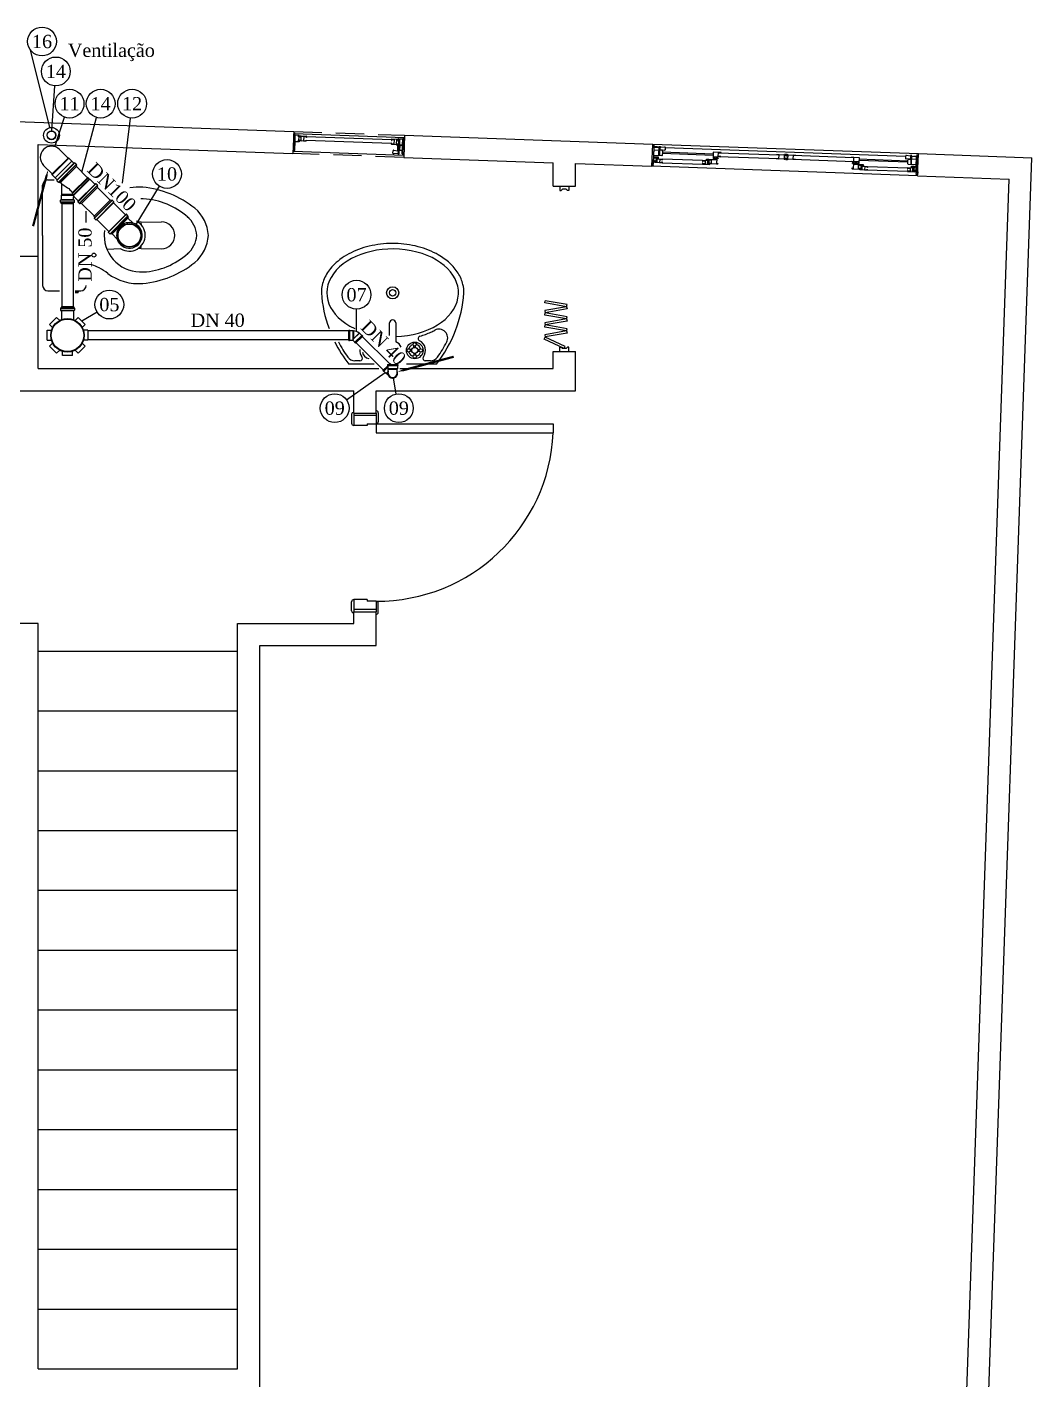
# Model space of a CAD drawing. Header units: millimetres. Extents: x 8900 to 13100, y 733 to 2933.
# Drawn here: x 9525 to 9978, y 1327 to 1938 of the extents above; entities that cross this region are included whole.
import ezdxf
from ezdxf.enums import TextEntityAlignment as Align

# ---------------------------------------------------------------- set-up
doc = ezdxf.new("R2010")
doc.units = ezdxf.units.MM
doc.linetypes.add('DASHED', pattern=[19.05, 12.7, -6.35])
for name, color, linetype in [('001 - 0.050', 1, 'Continuous'), ('002 - 0.150', 2, 'Continuous'), ('003 - 0.250', 3, 'Continuous'), ('004 - 0.350', 4, 'Continuous'), ('005 - 0.350 Color', 5, 'Continuous')]:
    doc.layers.add(name, color=color, linetype=linetype)
doc.styles.add('style1', font='BOOKOS.TTF')
doc.styles.add('style4', font='romantic.ttf')

msp = doc.modelspace()

# ---------------------------------------------------------------- linework, layer by layer
at = {"layer": '001 - 0.050', "ltscale": 0.5}
for p, q in [((9645.09, 1889.49), (9645.04, 1888.26)), ((9645.76, 1889.47), (9645.09, 1889.49)), ((9645.09, 1889.49), (9695.05, 1887.71)), ((9645.09, 1888.21), (9645.12, 1888.21)), ((9645.17, 1888.26), (9645.19, 1888.68)), ((9645.2, 1888.91), (9645.21, 1889.31)), ((9645.65, 1888.84), (9645.24, 1888.86)), ((9645.24, 1888.73), (9645.66, 1888.71)), ((9645.26, 1889.36), (9645.66, 1889.34)), ((9645.66, 1888.71), (9645.43, 1882.24)), ((9645.7, 1888.89), (9645.65, 1888.84)), ((9645.66, 1889.34), (9645.71, 1889.29)), ((9645.78, 1888.84), (9645.7, 1888.89)), ((9645.71, 1889.29), (9645.8, 1889.34)), ((9645.78, 1888.76), (9645.78, 1888.84)), ((9647.58, 1888.69), (9645.78, 1888.76)), ((9645.8, 1889.34), (9645.8, 1889.42)), ((9647.31, 1888.05), (9647.32, 1888.58)), ((9647.41, 1888.05), (9647.31, 1888.05)), ((9647.32, 1888.58), (9647.42, 1888.58)), ((9647.46, 1888.16), (9647.41, 1888.16)), ((9647.41, 1888.16), (9647.41, 1888.05)), ((9647.42, 1888.58), (9647.42, 1888.47)), ((9647.42, 1888.47), (9647.47, 1888.47)), ((9647.45, 1886.5), (9647.51, 1888.1)), ((9647.52, 1888.51), (9647.52, 1888.57)), ((9647.52, 1888.57), (9647.62, 1888.57)), ((9647.62, 1888.57), (9647.63, 1888.64)), ((9647.83, 1887.99), (9647.85, 1888.49)), ((9647.9, 1887.94), (9647.88, 1887.94)), ((9647.9, 1888.54), (9647.95, 1888.53)), ((9647.95, 1888.53), (9647.95, 1888.39)), ((9647.95, 1888.39), (9650.75, 1888.29)), ((9647.96, 1888.27), (9647.95, 1887.98)), ((9648.47, 1888.26), (9647.96, 1888.27)), ((9648.4, 1886.28), (9648.47, 1888.26)), ((9649.64, 1888.21), (9649.57, 1886.24)), ((9650.72, 1888.18), (9649.64, 1888.21)), ((9650.71, 1887.79), (9650.72, 1888.18)), ((9650.83, 1887.78), (9650.71, 1887.79)), ((9650.84, 1888.19), (9650.83, 1887.78)), ((9689.21, 1886.66), (9650.84, 1888.03)), ((9692.12, 1886.82), (9689.32, 1886.92)), ((9692.13, 1886.96), (9692.12, 1886.82)), ((9692.18, 1886.96), (9692.13, 1886.96)), ((9692.21, 1886.41), (9692.22, 1886.91)), ((9692.46, 1886.97), (9692.46, 1887.04)), ((9692.56, 1886.97), (9692.46, 1886.97)), ((9692.51, 1887.09), (9694.31, 1887.03)), ((9692.55, 1886.91), (9692.56, 1886.97)), ((9692.65, 1886.85), (9692.6, 1886.86)), ((9692.66, 1886.97), (9692.65, 1886.85)), ((9692.76, 1886.96), (9692.66, 1886.97)), ((9692.74, 1886.43), (9692.76, 1886.96)), ((9692.91, 1886.96), (9692.82, 1884.41)), ((9694.31, 1886.91), (9692.91, 1886.96)), ((9694.43, 1886.97), (9694.2, 1880.5)), ((9694.21, 1884.36), (9694.31, 1886.91)), ((9694.31, 1887.11), (9694.4, 1887.15)), ((9694.31, 1887.03), (9694.31, 1887.11)), ((9694.33, 1887.61), (9694.33, 1887.69)), ((9694.41, 1887.55), (9694.33, 1887.61)), ((9694.38, 1887.73), (9695.05, 1887.71)), ((9694.4, 1887.15), (9694.45, 1887.1)), ((9694.47, 1887.6), (9694.41, 1887.55)), ((9694.85, 1886.96), (9694.43, 1886.97)), ((9694.45, 1887.1), (9694.85, 1887.09)), ((9694.87, 1887.59), (9694.47, 1887.6)), ((9694.88, 1886.49), (9694.9, 1886.91)), ((9694.9, 1887.14), (9694.92, 1887.54)), ((9695.05, 1887.71), (9695.01, 1886.48)), ((9644.84, 1882.73), (9644.8, 1881.5)), ((9644.8, 1881.5), (9645.47, 1881.47)), ((9644.8, 1881.5), (9694.77, 1879.72)), ((9644.93, 1882.77), (9644.9, 1882.77)), ((9644.94, 1881.67), (9644.95, 1882.07)), ((9644.96, 1882.3), (9644.97, 1882.72)), ((9645.39, 1881.61), (9644.99, 1881.62)), ((9645, 1882.12), (9645.41, 1882.11)), ((9645.43, 1882.24), (9645.01, 1882.25)), ((9645.44, 1881.65), (9645.39, 1881.61)), ((9645.41, 1882.11), (9645.45, 1882.05)), ((9645.52, 1881.6), (9645.44, 1881.65)), ((9645.45, 1882.05), (9645.54, 1882.1)), ((9645.52, 1881.52), (9645.52, 1881.6)), ((9645.54, 1882.1), (9645.68, 1885.97)), ((9645.68, 1885.97), (9647.48, 1885.9)), ((9647.23, 1886.03), (9647.25, 1886.57)), ((9647.33, 1886.03), (9647.23, 1886.03)), ((9647.25, 1886.57), (9647.35, 1886.56)), ((9647.34, 1886.14), (9647.33, 1886.03)), ((9647.39, 1886.14), (9647.34, 1886.14)), ((9647.35, 1886.56), (9647.35, 1886.45)), ((9647.35, 1886.45), (9647.4, 1886.45)), ((9647.43, 1886.03), (9647.44, 1886.09)), ((9647.53, 1886.02), (9647.43, 1886.03)), ((9647.53, 1885.95), (9647.53, 1886.02)), ((9647.77, 1886.09), (9647.78, 1886.59)), ((9647.86, 1886.04), (9647.81, 1886.04)), ((9647.84, 1886.64), (9647.86, 1886.64)), ((9647.87, 1886.18), (9647.86, 1886.04)), ((9650.67, 1886.08), (9647.87, 1886.18)), ((9647.9, 1886.59), (9647.89, 1886.3)), ((9647.89, 1886.3), (9648.4, 1886.28)), ((9649.57, 1886.24), (9650.65, 1886.2)), ((9650.65, 1886.2), (9650.67, 1886.59)), ((9650.67, 1886.59), (9650.79, 1886.58)), ((9650.79, 1886.58), (9650.77, 1886.17)), ((9689.15, 1884.96), (9650.78, 1886.33)), ((9689.16, 1885.21), (9689.15, 1884.8)), ((9689.28, 1885.21), (9689.16, 1885.21)), ((9689.22, 1886.82), (9689.2, 1886.41)), ((9689.2, 1886.41), (9689.32, 1886.41)), ((9689.24, 1884.7), (9692.04, 1884.6)), ((9689.27, 1884.82), (9689.28, 1885.21)), ((9690.35, 1884.78), (9689.27, 1884.82)), ((9689.32, 1886.41), (9689.34, 1886.8)), ((9689.34, 1886.8), (9690.42, 1886.76)), ((9689.91, 1880.68), (9689.94, 1881.68)), ((9690.29, 1881.97), (9691.92, 1881.7)), ((9690.42, 1886.76), (9690.35, 1884.78)), ((9691.52, 1884.74), (9691.59, 1886.72)), ((9692.03, 1884.72), (9691.52, 1884.74)), ((9691.59, 1886.72), (9692.1, 1886.7)), ((9691.65, 1884.61), (9691.64, 1884.35)), ((9691.78, 1884.15), (9692, 1884.08)), ((9692, 1884.08), (9691.93, 1881.94)), ((9691.93, 1881.94), (9692.3, 1881.93)), ((9692.02, 1884.47), (9692.02, 1884.6)), ((9692.24, 1884.4), (9692.02, 1884.47)), ((9692.04, 1885.01), (9692.03, 1884.72)), ((9692.04, 1884.6), (9692.04, 1884.46)), ((9692.04, 1884.46), (9692.09, 1884.46)), ((9692.1, 1886.7), (9692.09, 1886.41)), ((9692.11, 1885.06), (9692.09, 1885.06)), ((9692.13, 1886.36), (9692.15, 1886.36)), ((9692.14, 1884.51), (9692.16, 1885.01)), ((9692.15, 1881.89), (9692.35, 1881.88)), ((9692.43, 1884.1), (9692.29, 1880.32)), ((9692.3, 1881.93), (9692.38, 1884.2)), ((9692.36, 1884.35), (9692.37, 1884.42)), ((9692.37, 1884.42), (9692.47, 1884.42)), ((9692.77, 1882.49), (9692.37, 1882.5)), ((9694.21, 1884.24), (9692.41, 1884.3)), ((9692.83, 1884.09), (9692.43, 1884.1)), ((9692.47, 1884.42), (9692.47, 1884.48)), ((9692.48, 1884.89), (9692.54, 1886.5)), ((9692.52, 1884.53), (9692.57, 1884.53)), ((9692.58, 1884.84), (9692.53, 1884.84)), ((9692.57, 1884.53), (9692.57, 1884.42)), ((9692.57, 1884.42), (9692.67, 1884.41)), ((9692.68, 1884.95), (9692.58, 1884.95)), ((9692.58, 1884.95), (9692.58, 1884.84)), ((9692.59, 1886.55), (9692.64, 1886.54)), ((9692.64, 1886.54), (9692.64, 1886.43)), ((9692.64, 1886.43), (9692.74, 1886.43)), ((9692.67, 1884.41), (9692.68, 1884.95)), ((9692.69, 1880.3), (9692.83, 1884.09)), ((9692.76, 1882.09), (9693.01, 1882.08)), ((9692.82, 1884.41), (9694.21, 1884.36)), ((9692.83, 1884.09), (9693.08, 1884.08)), ((9693.01, 1881.88), (9693.09, 1884.28)), ((9694.12, 1881.84), (9693.01, 1881.88)), ((9693.09, 1884.28), (9694.21, 1884.24)), ((9694.07, 1880.37), (9694.21, 1884.24)), ((9694.67, 1880.53), (9694.68, 1880.95)), ((9694.73, 1881), (9694.76, 1881)), ((9694.81, 1880.94), (9694.77, 1879.72)), ((9694.96, 1886.43), (9694.93, 1886.43)), ((9691.88, 1880.53), (9690.23, 1880.37)), ((9692.09, 1880.33), (9692.29, 1880.32)), ((9692.29, 1880.32), (9692.69, 1880.3)), ((9694.05, 1879.87), (9694.14, 1879.92)), ((9694.05, 1879.79), (9694.05, 1879.87)), ((9694.16, 1880.32), (9694.07, 1880.37)), ((9694.77, 1879.72), (9694.1, 1879.74)), ((9694.14, 1879.92), (9694.19, 1879.87)), ((9694.21, 1880.37), (9694.16, 1880.32)), ((9694.19, 1879.87), (9694.59, 1879.85)), ((9694.2, 1880.5), (9694.62, 1880.48)), ((9694.61, 1880.35), (9694.21, 1880.37)), ((9694.65, 1879.9), (9694.66, 1880.3))]:
    msp.add_line(p, q, dxfattribs=at)
at = {"layer": '001 - 0.050'}
for p, q in [((9807.15, 1884.71), (9927.07, 1880.43)), ((9807.79, 1882.09), (9809.89, 1882.01)), ((9807.84, 1883.38), (9809.99, 1883.3)), ((9809.99, 1883.3), (9807.84, 1883.38)), ((9811.64, 1881.2), (9834.47, 1880.39)), ((9812.79, 1883.2), (9921.33, 1879.33)), ((9836.78, 1880.86), (9864.21, 1879.89)), ((9926.71, 1870.44), (9806.79, 1874.72)), ((9811.45, 1876.34), (9829.62, 1875.69)), ((9811.64, 1880.62), (9834.45, 1879.81)), ((9836.71, 1879.16), (9864.15, 1878.19)), ((9900.24, 1877.46), (9922.29, 1876.67)), ((9900.26, 1878.04), (9922.33, 1877.25)), ((9924.13, 1879.23), (9926.28, 1879.15)), ((9926.24, 1877.86), (9924.14, 1877.94)), ((9534.13, 1868.55), (9536.98, 1868.55)), ((9922.18, 1872.39), (9904.01, 1873.04)), ((9531.75, 1843.55), (9531.75, 1866.17)), ((9551.39, 1849.4), (9551.39, 1854.49)), ((9576.28, 1849.5), (9574.71, 1849.61)), ((9576.28, 1848.98), (9575.51, 1849.03)), ((9576.28, 1849.5), (9585.42, 1849.67)), ((9576.28, 1848.98), (9576.28, 1848.28)), ((9531.75, 1843.55), (9531.75, 1820.93)), ((9576.28, 1838.13), (9575.51, 1838.08)), ((9576.28, 1838.13), (9576.28, 1838.82)), ((9567.1, 1837.52), (9560.81, 1837.11)), ((9576.28, 1837.6), (9574.71, 1837.5)), ((9576.28, 1837.6), (9585.42, 1837.44)), ((9534.13, 1818.55), (9539.43, 1818.55)), ((9534.13, 1818.55), (9534.13, 1818.55)), ((9534.13, 1818.55), (9534.13, 1818.55)), ((9546.44, 1817.74), (9547.56, 1817.74)), ((9546.5, 1818.55), (9549.01, 1818.55)), ((9546.5, 1817.98), (9547.8, 1817.98)), ((9547.8, 1818.55), (9547.8, 1817.98)), ((9688.38, 1798.32), (9688.38, 1804.01)), ((9691.13, 1804.01), (9691.13, 1795.57)), ((9698.4, 1791.98), (9697.66, 1791.98)), ((9698.39, 1791.29), (9697.66, 1791.29)), ((9699.38, 1792.96), (9699.38, 1793.69)), ((9699.38, 1790.32), (9699.38, 1789.57)), ((9700.06, 1792.95), (9700.06, 1793.69)), ((9700.06, 1790.31), (9700.06, 1789.57)), ((9701.04, 1791.29), (9701.78, 1791.29)), ((9701.05, 1791.98), (9701.78, 1791.98)), ((9681.45, 1785.44), (9669.95, 1785.44)), ((9675.01, 1786.93), (9672.69, 1786.93)), ((9709.55, 1785.44), (9696.08, 1785.44)), ((9706.81, 1786.93), (9704.49, 1786.93)), ((9671.25, 1762.74), (9671.25, 1758.74)), ((9672.25, 1763.24), (9672.25, 1757.74)), ((9682.25, 1762.24), (9672.25, 1762.24)), ((9683.25, 1763.44), (9683.25, 1759.44)), ((9678.25, 1757.74), (9672.25, 1757.74)), ((9672.25, 1757.74), (9672.25, 1757.74)), ((9678.25, 1758.44), (9678.25, 1757.74)), ((9682.25, 1758.44), (9682.25, 1758.44)), ((9682.25, 1758.44), (9762.25, 1758.44)), ((9682.25, 1754.44), (9762.25, 1754.44)), ((9762.25, 1758.44), (9762.25, 1754.44)), ((9671.25, 1674.14), (9671.25, 1678.14)), ((9678.25, 1679.14), (9672.25, 1679.14)), ((9672.25, 1679.14), (9672.25, 1673.64)), ((9682.25, 1674.64), (9672.25, 1674.64)), ((9678.25, 1679.14), (9678.25, 1678.44)), ((9682.25, 1678.44), (9678.25, 1678.44)), ((9682.25, 1678.44), (9682.25, 1673.64)), ((9683.25, 1673.44), (9683.25, 1677.44))]:
    msp.add_line(p, q, dxfattribs=at)
at = {"layer": '001 - 0.050', "ltscale": 2.5}
for p, q in [((9765.25, 1865.74), (9765.25, 1863.74)), ((9765.25, 1863.74), (9765.75, 1863.74)), ((9765.75, 1863.74), (9766.46, 1864.45)), ((9768.04, 1864.45), (9766.46, 1864.45)), ((9768.75, 1863.74), (9768.04, 1864.45)), ((9769.25, 1863.74), (9768.75, 1863.74)), ((9769.25, 1865.74), (9769.25, 1863.74)), ((9758.45, 1813.05), (9758.62, 1814.03)), ((9768.47, 1812.29), (9758.62, 1814.03)), ((9768.29, 1811.31), (9758.45, 1813.05)), ((9768.29, 1811.31), (9758.45, 1809.57)), ((9758.45, 1809.57), (9758.62, 1808.59)), ((9758.45, 1807.6), (9758.62, 1808.59)), ((9768.29, 1805.87), (9758.45, 1807.6)), ((9768.47, 1810.32), (9758.62, 1808.59)), ((9768.47, 1806.85), (9758.62, 1808.59)), ((9768.29, 1811.31), (9768.47, 1812.29)), ((9768.29, 1811.31), (9768.47, 1810.32)), ((9768.29, 1805.87), (9758.45, 1804.13)), ((9758.45, 1804.13), (9758.62, 1803.14)), ((9758.45, 1802.16), (9758.62, 1803.14)), ((9768.29, 1800.42), (9758.45, 1802.16)), ((9768.47, 1804.88), (9758.62, 1803.14)), ((9768.47, 1801.41), (9758.62, 1803.14)), ((9768.29, 1805.87), (9768.47, 1806.85)), ((9768.29, 1805.87), (9768.47, 1804.88)), ((9768.29, 1800.42), (9768.47, 1801.41)), ((9758.19, 1796.66), (9758.61, 1797.57)), ((9767.25, 1792.44), (9758.19, 1796.66)), ((9768.29, 1800.42), (9758.45, 1798.69)), ((9758.45, 1798.69), (9758.62, 1797.7)), ((9767.67, 1793.34), (9758.61, 1797.57)), ((9768.47, 1799.44), (9758.62, 1797.7)), ((9768.29, 1800.42), (9768.47, 1799.44)), ((9765.25, 1793.14), (9765.75, 1793.14)), ((9765.25, 1791.14), (9765.25, 1793.14)), ((9765.75, 1793.14), (9766.46, 1792.44)), ((9768.04, 1792.44), (9766.46, 1792.44)), ((9767.25, 1792.44), (9767.67, 1793.34)), ((9768.75, 1793.14), (9768.04, 1792.44)), ((9769.25, 1793.14), (9768.75, 1793.14)), ((9769.25, 1791.14), (9769.25, 1793.14)), ((9682.25, 1763.24), (9682.25, 1758.44)), ((9678.25, 1758.44), (9682.25, 1758.44)), ((9682.25, 1758.44), (9682.25, 1754.44))]:
    msp.add_line(p, q, dxfattribs=at)
at = {"layer": '001 - 0.050'}
for points in [[(9807.67, 1878.75), (9808.67, 1878.71), (9808.68, 1878.85), (9807.68, 1878.89), (9807.84, 1883.41), (9809.1, 1883.36), (9809.1, 1883.5), (9807.84, 1883.55), (9807.76, 1883.6), (9807.71, 1883.55), (9807.25, 1883.57), (9807.26, 1884.07), (9807.73, 1884.05), (9807.77, 1884), (9807.86, 1884.05), (9807.87, 1884.19), (9807.13, 1884.21), (9807.08, 1882.93), (9807.22, 1882.93), (9807.24, 1883.43), (9807.69, 1883.41), (9807.42, 1875.98), (9806.97, 1875.99), (9806.99, 1876.49), (9806.85, 1876.5), (9806.81, 1875.22), (9807.55, 1875.19), (9807.55, 1875.33), (9807.47, 1875.39), (9807.42, 1875.34), (9806.95, 1875.35), (9806.97, 1875.85), (9807.43, 1875.84), (9807.48, 1875.78), (9807.57, 1875.83), (9807.61, 1876.85), (9808.61, 1876.82), (9808.61, 1876.96), (9807.61, 1876.99)], [(9926.12, 1874.52), (9925.12, 1874.56), (9925.12, 1874.7), (9926.12, 1874.66), (9926.28, 1879.18), (9925.03, 1879.23), (9925.03, 1879.37), (9926.29, 1879.32), (9926.38, 1879.37), (9926.43, 1879.32), (9926.89, 1879.3), (9926.91, 1879.8), (9926.44, 1879.82), (9926.39, 1879.77), (9926.31, 1879.82), (9926.31, 1879.96), (9927.05, 1879.94), (9927.01, 1878.66), (9926.87, 1878.66), (9926.88, 1879.16), (9926.43, 1879.18), (9926.17, 1871.74), (9926.62, 1871.73), (9926.64, 1872.22), (9926.78, 1872.22), (9926.73, 1870.94), (9925.99, 1870.97), (9926, 1871.11), (9926.08, 1871.15), (9926.13, 1871.1), (9926.6, 1871.09), (9926.61, 1871.59), (9926.15, 1871.6), (9926.1, 1871.55), (9926.01, 1871.61), (9926.05, 1872.63), (9925.05, 1872.66), (9925.06, 1872.8), (9926.06, 1872.77)]]:
    msp.add_lwpolyline(points, close=True, dxfattribs=at)
for points in [[(9807.71, 1879.69), (9811.22, 1879.56, 0.357337), (9811.52, 1879.79, 0.099331), (9811.59, 1881.71, 0.357337), (9811.3, 1881.96), (9810.35, 1882)], [(9810.55, 1882.02), (9810.35, 1882.02), (9810.4, 1883.6), (9810.6, 1883.59), (9810.6, 1883.52, 0.453094), (9810.76, 1883.36), (9812.46, 1883.52, -0.453094), (9812.79, 1883.22), (9812.76, 1882.22, -0.453094), (9812.41, 1881.93), (9810.72, 1882.21, 0.453094), (9810.55, 1882.07), (9810.55, 1882.02)], [(9923.49, 1877.99), (9923.68, 1877.98), (9923.74, 1879.56), (9923.54, 1879.57), (9923.54, 1879.49, -0.453094), (9923.36, 1879.35), (9921.68, 1879.63, 0.453094), (9921.33, 1879.34), (9921.3, 1878.34, 0.453094), (9921.62, 1878.03), (9923.32, 1878.2, -0.453094), (9923.49, 1878.04), (9923.49, 1877.99)], [(9926.15, 1875.46), (9922.64, 1875.59, -0.357337), (9922.36, 1875.84, -0.099331), (9922.43, 1877.76, -0.357337), (9922.73, 1877.99), (9923.68, 1877.95)]]:
    msp.add_lwpolyline(points, format="xyb", dxfattribs=at)
for points in [[(9810.27, 1879.8), (9809.87, 1879.81), (9810, 1883.61), (9810.4, 1883.6), (9810.27, 1879.8)], [(9809, 1878.03), (9811.51, 1877.94), (9811.49, 1877.54), (9811.37, 1877.54), (9811.38, 1877.82), (9810.3, 1877.86), (9810.26, 1876.5), (9811.33, 1876.46), (9811.34, 1876.74), (9811.46, 1876.74), (9811.45, 1876.34), (9808.14, 1876.46), (9808.15, 1876.58)], [(9808.15, 1876.58), (9809.15, 1876.54), (9809.19, 1877.9), (9808.99, 1877.91), (9809, 1878.03)], [(9829.68, 1877.29), (9811.51, 1877.94)], [(9832.93, 1875.69), (9831.93, 1875.73), (9831.98, 1877.09), (9832.18, 1877.08), (9832.18, 1877.2), (9829.68, 1877.29), (9829.66, 1876.89), (9829.78, 1876.89), (9829.79, 1877.17), (9830.87, 1877.13), (9830.82, 1875.77), (9829.74, 1875.81), (9829.75, 1876.09), (9829.63, 1876.09), (9829.62, 1875.69), (9832.93, 1875.57), (9832.93, 1875.69)], [(9870.45, 1877.93), (9897.93, 1876.95)], [(9870.51, 1879.69), (9897.99, 1878.71)], [(9900.71, 1873.27), (9901.71, 1873.24), (9901.76, 1874.6), (9901.56, 1874.61), (9901.56, 1874.73), (9904.07, 1874.64), (9904.05, 1874.24), (9903.93, 1874.24), (9903.94, 1874.52), (9902.86, 1874.56), (9902.82, 1873.2), (9903.9, 1873.16), (9903.91, 1873.44), (9904.03, 1873.44), (9904.01, 1873.04), (9900.7, 1873.16), (9900.71, 1873.27)], [(9904.07, 1874.64), (9922.24, 1873.99)], [(9923.61, 1875.76), (9924.01, 1875.74), (9924.14, 1879.54), (9923.74, 1879.56), (9923.61, 1875.76)], [(9924.75, 1873.9), (9922.24, 1873.99), (9922.22, 1873.59), (9922.34, 1873.58), (9922.35, 1873.86), (9923.43, 1873.83), (9923.38, 1872.47), (9922.3, 1872.5), (9922.31, 1872.78), (9922.19, 1872.79), (9922.18, 1872.39), (9925.49, 1872.27), (9925.49, 1872.39)], [(9925.49, 1872.39), (9924.49, 1872.43), (9924.54, 1873.79), (9924.74, 1873.78), (9924.75, 1873.9)]]:
    msp.add_lwpolyline(points, dxfattribs=at)
for points in [[(9835.85, 1878.2, 0.957391), (9835.86, 1878.31), (9835.26, 1878.39, -0.388979), (9835.22, 1878.44), (9835.22, 1878.52, 0.39085), (9835.18, 1878.57), (9834.6, 1878.64, -0.39085), (9834.56, 1878.69), (9834.57, 1879.04, -0.414214), (9834.62, 1879.09), (9837.91, 1878.97), (9837.91, 1879.09), (9836.71, 1879.13), (9836.78, 1880.89), (9837.98, 1880.85), (9837.98, 1880.97), (9834.49, 1881.1), (9834.4, 1878.42, 0.414214), (9834.56, 1878.24), (9834.67, 1878.24), (9834.67, 1878.34), (9834.54, 1878.34), (9834.55, 1878.47), (9835.1, 1878.45), (9835.09, 1878.32), (9834.97, 1878.33), (9834.97, 1878.23)], [(9808.79, 1878.71), (9809, 1878.7), (9808.99, 1878.35), (9809.24, 1878.34), (9809.24, 1878.44), (9809.11, 1878.45), (9809.12, 1878.7), (9809.67, 1878.68), (9809.66, 1878.43), (9809.54, 1878.43), (9809.53, 1878.33), (9809.78, 1878.32), (9809.8, 1878.79), (9808.68, 1878.83), (9808.67, 1878.67), (9808.52, 1878.68), (9808.52, 1878.71), (9808.27, 1878.72), (9807.91, 1878.64, 1), (9807.94, 1878.52), (9808.28, 1878.6), (9808.67, 1878.58), (9808.61, 1877.09), (9808.23, 1877.1), (9807.89, 1877.2, 1), (9807.86, 1877.09), (9808.21, 1876.98), (9808.46, 1876.97), (9808.46, 1877), (9808.61, 1877), (9808.61, 1876.84), (9808.73, 1876.83)], [(9832.43, 1877.73), (9832.22, 1877.73), (9832.21, 1877.38), (9831.97, 1877.39), (9831.97, 1877.49), (9832.09, 1877.49), (9832.1, 1877.74), (9831.55, 1877.76), (9831.54, 1877.51), (9831.67, 1877.5), (9831.67, 1877.4), (9831.42, 1877.41), (9831.44, 1877.88), (9832.56, 1877.84), (9832.55, 1877.68), (9832.7, 1877.68), (9832.7, 1877.71), (9832.95, 1877.7), (9833.3, 1877.59, -1), (9833.27, 1877.48), (9832.93, 1877.58), (9832.55, 1877.59), (9832.49, 1876.09), (9832.88, 1876.08), (9833.22, 1876.16, -1), (9833.25, 1876.04), (9832.89, 1875.96), (9832.64, 1875.97), (9832.64, 1876), (9832.49, 1876), (9832.49, 1875.84), (9832.37, 1875.85)], [(9835.52, 1878.59), (9835.51, 1878.49), (9835.39, 1878.49), (9835.38, 1878.36), (9835.93, 1878.34), (9835.94, 1878.47), (9835.81, 1878.48), (9835.82, 1878.58), (9836.37, 1878.56, -0.414214), (9836.68, 1878.22), (9836.56, 1878.22), (9836.56, 1878.22, 0.414214), (9836.37, 1878.44), (9836.07, 1878.45), (9835.98, 1875.84), (9836.27, 1875.83, 0.414214), (9836.48, 1876.03), (9836.48, 1876.03), (9836.6, 1876.02), (9836.6, 1876.02, -0.414214), (9836.27, 1875.71), (9832.49, 1875.84), (9832.49, 1875.96), (9833.69, 1875.92), (9833.75, 1877.68), (9832.55, 1877.72), (9832.56, 1877.84), (9835.92, 1877.72), (9835.94, 1878.17), (9835.24, 1878.26), (9835.25, 1878.42), (9834.61, 1878.5, -0.957391), (9834.62, 1878.62)], [(9866.43, 1878.12), (9866.64, 1877.9, 0.668179), (9866.73, 1877.93), (9866.75, 1878.49), (9866.87, 1878.49), (9866.87, 1878.34), (9867.1, 1878.38), (9867.1, 1878.45, -0.668179), (9867.15, 1878.47), (9867.22, 1878.39), (9867.68, 1878.46, -1), (9867.69, 1878.34), (9866.86, 1878.22), (9866.84, 1877.74), (9866.62, 1877.75), (9866.43, 1877.95), (9862.94, 1878.08), (9862.95, 1878.2), (9864.14, 1878.16), (9864.21, 1879.92), (9863.01, 1879.96), (9863.01, 1880.08), (9866.5, 1879.95), (9866.71, 1880.15), (9866.93, 1880.14), (9866.91, 1879.66), (9867.73, 1879.48, -1), (9867.71, 1879.36), (9867.26, 1879.46), (9867.18, 1879.39, -0.668179), (9867.13, 1879.41), (9867.14, 1879.49), (9866.91, 1879.54), (9866.9, 1879.39), (9866.78, 1879.39), (9866.8, 1879.96, 0.668179), (9866.72, 1879.99), (9866.49, 1879.78)], [(9867.92, 1879.92), (9867.91, 1879.6), (9867.79, 1879.61), (9867.8, 1879.76), (9867.67, 1879.76), (9867.68, 1879.86), (9867.8, 1879.86), (9867.8, 1879.99), (9867.26, 1880.01), (9867.25, 1879.88), (9867.38, 1879.87), (9867.37, 1879.77), (9867.13, 1879.78), (9867.14, 1880.13), (9868.03, 1880.1), (9868.22, 1879.89), (9871.71, 1879.77), (9871.71, 1879.65), (9870.51, 1879.69), (9870.45, 1877.93), (9871.65, 1877.89), (9871.64, 1877.77), (9868.15, 1877.89), (9867.95, 1877.7), (9867.05, 1877.73), (9867.07, 1878.08), (9867.31, 1878.07), (9867.31, 1877.97), (9867.18, 1877.98), (9867.18, 1877.85), (9867.73, 1877.83), (9867.73, 1877.96), (9867.61, 1877.96), (9867.61, 1878.06), (9867.74, 1878.06), (9867.74, 1878.21), (9867.86, 1878.2), (9867.85, 1877.89, 0.668179), (9867.93, 1877.85), (9868.16, 1878.06), (9868.22, 1879.72), (9868.01, 1879.95, 0.668179)], [(9896.73, 1876.99), (9897.93, 1876.95), (9897.99, 1878.71), (9896.79, 1878.75), (9896.79, 1878.87), (9900.28, 1878.75), (9900.19, 1876.07, -0.414214), (9900.01, 1875.91), (9899.9, 1875.91), (9899.91, 1876.01), (9900.03, 1876.01), (9900.04, 1876.14), (9899.49, 1876.16), (9899.48, 1876.03), (9899.61, 1876.02), (9899.61, 1875.92), (9898.72, 1875.95, -0.957391), (9898.72, 1876.07), (9899.32, 1876.1, 0.388979), (9899.37, 1876.15), (9899.37, 1876.23, -0.39085), (9899.42, 1876.28), (9900, 1876.3, 0.39085), (9900.05, 1876.35), (9900.06, 1876.71, 0.414214), (9900.01, 1876.76), (9896.72, 1876.87)], [(9898.34, 1876.35), (9898.33, 1876.25), (9898.46, 1876.24), (9898.45, 1876.11), (9897.9, 1876.13), (9897.91, 1876.26), (9898.03, 1876.26), (9898.04, 1876.36), (9897.48, 1876.38, 0.414214), (9897.14, 1876.06), (9897.26, 1876.06), (9897.26, 1876.06, -0.414214), (9897.48, 1876.26), (9897.77, 1876.25), (9897.68, 1873.64), (9897.38, 1873.65, -0.414214), (9897.19, 1873.86), (9897.19, 1873.86), (9897.07, 1873.87), (9897.07, 1873.87, 0.414214), (9897.38, 1873.53), (9901.16, 1873.39), (9901.17, 1873.51), (9899.97, 1873.56), (9900.03, 1875.32), (9901.23, 1875.27), (9901.23, 1875.39), (9897.87, 1875.51), (9897.88, 1875.96), (9898.58, 1876), (9898.59, 1876.16), (9899.24, 1876.19, 0.957391), (9899.23, 1876.31)], [(9901.35, 1875.27), (9901.56, 1875.26), (9901.55, 1874.91), (9901.79, 1874.9), (9901.79, 1875), (9901.67, 1875.01), (9901.68, 1875.26), (9902.23, 1875.24), (9902.22, 1874.99), (9902.09, 1874.99), (9902.09, 1874.89), (9902.34, 1874.88), (9902.35, 1875.35), (9901.23, 1875.39), (9901.23, 1875.23), (9901.08, 1875.24), (9901.08, 1875.27), (9900.83, 1875.28), (9900.47, 1875.19, 1), (9900.5, 1875.08), (9900.84, 1875.16), (9901.22, 1875.14), (9901.17, 1873.64), (9900.79, 1873.66), (9900.45, 1873.76, 1), (9900.42, 1873.65), (9900.77, 1873.54), (9901.02, 1873.53), (9901.02, 1873.56), (9901.17, 1873.55), (9901.16, 1873.39), (9901.28, 1873.39)], [(9925, 1874.56), (9924.79, 1874.57), (9924.78, 1874.22), (9924.53, 1874.23), (9924.54, 1874.33), (9924.66, 1874.33), (9924.67, 1874.58), (9924.12, 1874.6), (9924.11, 1874.35), (9924.24, 1874.34), (9924.23, 1874.24), (9923.99, 1874.25), (9924, 1874.72), (9925.12, 1874.68), (9925.12, 1874.52), (9925.27, 1874.52), (9925.27, 1874.55), (9925.52, 1874.54), (9925.87, 1874.43, -1), (9925.84, 1874.31), (9925.5, 1874.42), (9925.11, 1874.43), (9925.06, 1872.93), (9925.44, 1872.92), (9925.79, 1873, -1), (9925.81, 1872.88), (9925.46, 1872.8), (9925.21, 1872.81), (9925.21, 1872.84), (9925.06, 1872.84), (9925.05, 1872.68), (9924.93, 1872.69)]]:
    msp.add_lwpolyline(points, format="xyb", close=True, dxfattribs=at)
for centre, radius in [((9554.88, 1834.62), 0.893), ((9689.76, 1817.62), 2.73), ((9689.76, 1817.62), 1.45), ((9699.72, 1791.63), 3.78), ((9696.97, 1791.63), 0.769), ((9699.72, 1791.63), 1.38), ((9699.72, 1794.38), 0.769), ((9699.72, 1788.88), 0.769), ((9702.47, 1791.63), 0.769)]:
    msp.add_circle(centre, radius, dxfattribs=at)
at = {"layer": '001 - 0.050', "ltscale": 0.5}
for centre, radius, start, end in [((9645.09, 1888.26), 0.05, 177.9571, 267.9571), ((9645.12, 1888.26), 0.05, 267.9571, 357.9571), ((9645.24, 1888.68), 0.0491, 86.96289, 177.9571), ((9645.25, 1888.91), 0.05, 177.2397, 267.9571), ((9645.26, 1889.31), 0.0494, 87.23094, 177.9571), ((9645.75, 1889.42), 0.05, 357.95771, 87.94379), ((9647.46, 1888.11), 0.05, 357.94661, 87.96759), ((9647.47, 1888.52), 0.05, 267.97539, 357.95398), ((9647.58, 1888.64), 0.05, 357.9571, 87.9571), ((9647.88, 1887.99), 0.05, 177.9571, 267.9571), ((9647.9, 1888.49), 0.05, 87.95871, 177.9571), ((9647.9, 1887.99), 0.05, 267.9571, 357.9571), ((9650.74, 1888.2), 0.0992, 357.00407, 87.9571), ((9689.32, 1886.82), 0.0992, 87.9571, 178.91013), ((9692.17, 1886.91), 0.05, 357.9571, 87.95549), ((9692.51, 1887.04), 0.05, 87.9571, 177.9571), ((9692.6, 1886.91), 0.05, 177.96022, 267.93881), ((9694.38, 1887.68), 0.05, 87.97041, 177.95649), ((9694.85, 1887.14), 0.05, 267.9571, 358.6745), ((9694.85, 1886.91), 0.0491, 357.9571, 88.95131), ((9694.87, 1887.54), 0.0494, 357.9571, 88.68326), ((9644.89, 1882.72), 0.05, 87.9571, 178.30389), ((9644.92, 1882.72), 0.05, 357.95815, 87.9571), ((9644.99, 1881.67), 0.05, 178.6786, 267.9584), ((9645, 1882.07), 0.05, 87.96233, 177.95768), ((9645.01, 1882.3), 0.05, 177.9571, 267.9571), ((9645.47, 1881.52), 0.05, 267.9571, 357.95129), ((9647.39, 1886.09), 0.05, 357.96022, 87.93881), ((9647.4, 1886.5), 0.05, 267.94661, 357.96759), ((9647.48, 1885.95), 0.05, 267.9571, 357.9571), ((9647.82, 1886.09), 0.05, 177.96815, 267.95288), ((9647.83, 1886.59), 0.05, 87.9571, 177.9571), ((9647.85, 1886.59), 0.05, 357.9571, 87.9571), ((9650.67, 1886.18), 0.101, 268.41932, 357.9571), ((9689.25, 1884.8), 0.101, 177.9571, 267.49488), ((9690.24, 1881.67), 0.3, 80.4571, 177.9571), ((9691.84, 1884.34), 0.2, 177.9571, 252.9571), ((9691.95, 1881.89), 0.2, 260.4571, 357.9571), ((9692.09, 1885.01), 0.05, 87.9571, 177.9571), ((9692.14, 1886.41), 0.05, 177.9571, 267.9571), ((9692.09, 1884.51), 0.05, 267.96132, 357.94605), ((9692.11, 1885.01), 0.05, 357.9571, 87.9571), ((9692.16, 1886.41), 0.05, 267.9571, 357.9571), ((9692.18, 1884.21), 0.2, 357.9571, 72.9571), ((9692.41, 1884.35), 0.05, 177.9571, 267.9571), ((9692.52, 1884.48), 0.05, 87.97539, 177.95398), ((9692.53, 1884.89), 0.05, 177.94661, 267.96759), ((9692.59, 1886.5), 0.05, 87.94661, 177.96759), ((9694.73, 1880.95), 0.05, 87.9571, 177.95605), ((9694.76, 1880.95), 0.05, 357.61031, 87.9571), ((9694.93, 1886.48), 0.05, 177.9571, 267.9571), ((9694.96, 1886.48), 0.05, 267.9571, 357.9571), ((9690.21, 1880.67), 0.3, 177.9571, 275.4571), ((9691.89, 1880.33), 0.2, 357.9571, 95.4571), ((9694.1, 1879.79), 0.05, 177.96291, 267.9571), ((9694.6, 1879.9), 0.05, 267.9558, 357.2356), ((9694.61, 1880.3), 0.05, 357.95652, 87.95187), ((9694.62, 1880.53), 0.05, 267.9571, 357.9571)]:
    msp.add_arc(centre, radius, start, end, dxfattribs=at)
at = {"layer": '001 - 0.050'}
for centre, radius, start, end in [((9534.13, 1866.17), 2.38, 90, 180), ((9575.12, 1841.94), 23.41, 85.5446, 99.79871), ((9572.81, 1821.17), 44.3, 51.38296, 84.64534), ((9576.1, 1843.56), 16.54, 86.21521, 90.15), ((9575.48, 1827.52), 32.59, 48.09031, 86.99427), ((9589.44, 1842.76), 11.92, 3.82249, 50.21337), ((9588.9, 1842.32), 17.75, 3.99243, 49.37205), ((9576.1, 1843.56), 16.54, 172.15252, 180.01523), ((9570.92, 1843.55), 7.14, 237.59557, 63.03529), ((9585.42, 1843.71), 5.96, 358.62849, 89.96348), ((9576.1, 1843.55), 16.54, 179.98477, 273.78479), ((9585.42, 1843.4), 5.96, 270.04028, 1.57829), ((9589.42, 1844.35), 11.94, 309.83142, 356.17402), ((9588.9, 1844.79), 17.75, 310.62795, 356.00757), ((9575.48, 1859.59), 32.59, 273.00573, 311.90969), ((9548.81, 1814.06), 17.05, 59.99994, 72.41618), ((9544.32, 1804.34), 27.73, 52.65058, 62.00982), ((9575.12, 1845.16), 23.41, 233.32887, 274.4554), ((9572.81, 1865.93), 44.3, 275.35466, 308.61704), ((9534.13, 1820.93), 2.38, 180, 270), ((9549.01, 1820.93), 2.38, 270, 0), ((9547.56, 1817.98), 0.238, 270, 0), ((9716.67, 1821.9), 59.26, 184.14207, 200.19286), ((9662.83, 1821.9), 59.26, 322.03447, 355.85793), ((9689.75, 1804.01), 1.38, 0, 180), ((9716.67, 1821.9), 59.26, 206.51509, 217.96553), ((9716.67, 1821.9), 57.77, 207.25493, 215.18725), ((9668.83, 1797.26), 3.96, 207.21565, 207.25493), ((9689.75, 1791.63), 4.12, 20.50038, 70.3486), ((9702.37, 1796.99), 1.1, 106.24123, 243.68165), ((9699.72, 1791.63), 4.88, 322.96802, 63.68165), ((9710.66, 1797.24), 3.96, 332.72743, 117.69746), ((9662.83, 1821.9), 57.77, 324.81275, 332.72743), ((9679.78, 1791.63), 4.88, 175.92289, 217.03198), ((9679.78, 1791.63), 3.78, 192.73635, 257.26365), ((9699.72, 1791.63), 2.75, 105.9211, 163.5587), ((9699.72, 1791.63), 2.75, 195.9116, 253.88), ((9699.72, 1791.63), 2.75, 15.7907, 74.7593), ((9699.72, 1791.63), 2.75, 286.09531, 343.76578), ((9672.69, 1790.89), 3.96, 215.18725, 270), ((9675.01, 1788.03), 1.1, 270, 37.03198), ((9704.49, 1788.03), 1.1, 142.96802, 270), ((9706.81, 1790.89), 3.96, 270, 324.81275), ((9672.25, 1762.74), 1, 90, 180), ((9672.25, 1758.74), 1, 180, 270), ((9682.25, 1759.44), 1, 270, 270), ((9682.25, 1763.44), 1, 0, 90), ((9682.25, 1759.44), 1, 270, 0), ((9672.25, 1678.14), 1, 90, 180), ((9672.25, 1674.14), 1, 180, 270), ((9682.25, 1677.44), 1, 0, 90), ((9682.25, 1673.44), 1, 270, 0)]:
    msp.add_arc(centre, radius, start, end, dxfattribs=at)
at = {"layer": '001 - 0.050', "ltscale": 2.5}
msp.add_arc((9682.7, 1758.07), 79.63, 269.67414, 357.38826, dxfattribs=at)
at = {"layer": '001 - 0.050'}
msp.add_ellipse((9689.76, 1817.62), major_axis=(-29.7, 0), ratio=0.666667, start_param=1.616828, end_param=7.239194, dxfattribs=at)
for points, knots in [([(9721.93, 1817.62), (9721.93, 1818.87), (9721.78, 1820.11), (9721.06, 1823.13), (9720.31, 1824.87), (9718.29, 1828.14), (9717, 1829.66), (9713.99, 1832.43), (9712.27, 1833.68), (9707.63, 1836.34), (9704.53, 1837.59), (9697.92, 1839.31), (9694.42, 1839.8), (9687.38, 1839.97), (9683.84, 1839.65), (9677.08, 1838.26), (9673.86, 1837.17), (9668.08, 1834.31), (9665.52, 1832.54), (9661.85, 1828.93), (9660.54, 1827.2), (9658.59, 1823.52), (9657.95, 1821.55), (9657.62, 1818.91), (9657.58, 1818.26), (9657.58, 1817.62)], [6.283185, 6.283185, 6.283185, 6.283185, 6.442399, 6.442399, 6.675979, 6.675979, 6.909559, 6.909559, 7.143139, 7.143139, 7.480359, 7.480359, 7.817579, 7.817579, 8.154799, 8.154799, 8.492019, 8.492019, 8.829238, 8.829238, 9.085832, 9.085832, 9.342426, 9.342426, 9.424781, 9.424781, 9.424781, 9.424781]), ([(9702.06, 1798.05), (9703.79, 1798.55), (9705.45, 1799.16), (9707.64, 1800.15), (9708.24, 1800.44), (9708.82, 1800.75)], [5.1242531, 5.1242531, 5.1242531, 5.1242531, 5.3076682, 5.3076682, 5.3793346, 5.3793346, 5.3793346, 5.3793346])]:
    msp.add_open_spline(points, degree=3, knots=knots, dxfattribs=at)
at = {"layer": '002 - 0.150', "ltscale": 2.5}
for p, q in [((9412.59, 1898.79), (9645.12, 1890.49)), ((9695.09, 1888.71), (9807.15, 1884.71)), ((9529.75, 1884.6), (9644.77, 1880.5)), ((9529.75, 1783.44), (9529.75, 1884.6)), ((9694.73, 1878.72), (9762.25, 1876.31)), ((9762.25, 1865.74), (9762.25, 1876.31)), ((9772.25, 1865.74), (9772.25, 1875.95)), ((9772.25, 1875.95), (9806.79, 1874.72)), ((9927.07, 1880.43), (9978.34, 1878.61)), ((9949.68, 1057.94), (9978.34, 1878.61)), ((9926.71, 1870.44), (9967.99, 1868.97)), ((9940.09, 1069.94), (9967.99, 1868.97)), ((9762.25, 1865.74), (9772.25, 1865.74)), ((9762.25, 1783.44), (9762.25, 1791.14)), ((9762.25, 1791.14), (9772.25, 1791.14)), ((9772.25, 1773.44), (9772.25, 1791.14)), ((9529.75, 1783.44), (9683.45, 1783.44)), ((9692.93, 1783.44), (9762.25, 1783.44)), ((9477.25, 1773.44), (9672.25, 1773.44)), ((9672.25, 1763.24), (9672.25, 1773.44)), ((9682.25, 1763.24), (9682.25, 1773.44)), ((9682.25, 1773.44), (9772.25, 1773.44)), ((9672.25, 1668.44), (9672.25, 1673.64)), ((9682.25, 1658.44), (9682.25, 1673.64)), ((9529.75, 1668.44), (9477.25, 1668.44)), ((9529.75, 1331.94), (9529.75, 1668.44)), ((9619.75, 1331.94), (9619.75, 1668.44)), ((9619.75, 1668.44), (9672.25, 1668.44)), ((9529.75, 1655.94), (9619.75, 1655.94)), ((9629.75, 1658.44), (9682.25, 1658.44)), ((9629.75, 1321.94), (9629.75, 1658.44)), ((9529.75, 1628.94), (9619.75, 1628.94)), ((9529.75, 1601.94), (9619.75, 1601.94)), ((9529.75, 1574.94), (9619.75, 1574.94)), ((9529.75, 1547.94), (9619.75, 1547.94)), ((9529.75, 1520.94), (9619.75, 1520.94)), ((9529.75, 1493.94), (9619.75, 1493.94)), ((9529.75, 1466.94), (9619.75, 1466.94)), ((9529.75, 1439.94), (9619.75, 1439.94)), ((9529.75, 1412.94), (9619.75, 1412.94)), ((9529.75, 1385.94), (9619.75, 1385.94)), ((9529.75, 1358.94), (9619.75, 1358.94)), ((9529.75, 1331.94), (9619.75, 1331.94))]:
    msp.add_line(p, q, dxfattribs=at)
at = {"layer": '002 - 0.150', "linetype": 'DASHED'}
for p, q in [((9645.12, 1890.49), (9644.77, 1880.5)), ((9645.12, 1890.49), (9695.09, 1888.71)), ((9695.09, 1888.71), (9694.73, 1878.72)), ((9694.73, 1878.72), (9644.77, 1880.5))]:
    msp.add_line(p, q, dxfattribs=at)
at = {"layer": '002 - 0.150', "linetype": 'Continuous'}
for p, q in [((9806.79, 1874.72), (9807.15, 1884.71)), ((9926.71, 1870.44), (9927.07, 1880.47))]:
    msp.add_line(p, q, dxfattribs=at)
at = {"layer": '002 - 0.150'}
for p, q in [((9543.22, 1878.44), (9536.04, 1871.25)), ((9544.93, 1877.04), (9537.43, 1869.55)), ((9545.88, 1876.12), (9538.35, 1868.59)), ((9546.78, 1875.22), (9539.25, 1867.69)), ((9546.98, 1874.68), (9539.79, 1867.5)), ((9545.56, 1861.76), (9552.73, 1868.93)), ((9555.4, 1866.61), (9547.86, 1859.08)), ((9556.29, 1865.71), (9548.76, 1858.18)), ((9545.7, 1859.53), (9540.23, 1859.53)), ((9545.7, 1858.33), (9540.23, 1858.33)), ((9545.49, 1861.97), (9540.43, 1861.97)), ((9555.29, 1851.65), (9562.82, 1859.18)), ((9556.19, 1850.75), (9563.72, 1858.28)), ((9561.65, 1845.3), (9569.18, 1852.83)), ((9562.55, 1844.4), (9570.08, 1851.93)), ((9570.27, 1851.39), (9563.09, 1844.2)), ((9540.23, 1810.88), (9545.7, 1810.88)), ((9540.23, 1809.68), (9545.7, 1809.68)), ((9670.44, 1796.26), (9670.44, 1800.62)), ((9672.06, 1796.92), (9671.94, 1796.63)), ((9672.06, 1800.5), (9672.06, 1796.92)), ((9672.06, 1796.92), (9674.59, 1799.46)), ((9675.82, 1798.4), (9672.74, 1795.31)), ((9685.8, 1782.25), (9687.57, 1784.01)), ((9687.57, 1784.79), (9691.93, 1784.79)), ((9687.69, 1783.16), (9691.81, 1783.16)), ((9688.84, 1785.29), (9688.89, 1785.33)), ((9672.25, 1763.24), (9682.25, 1763.24)), ((9672.25, 1673.64), (9682.25, 1673.64))]:
    msp.add_line(p, q, dxfattribs=at)
for centre, radius in [((9535.75, 1888.73), 1.88), ((9570.92, 1843.55), 5.1), ((9542.96, 1798.44), 7.35)]:
    msp.add_circle(centre, radius, dxfattribs=at)
msp.add_arc((9689.75, 1781.39), 2.18, 160.90091, 19.09909, dxfattribs=at)
at = {"layer": '003 - 0.250', "ltscale": 2.5}
for p, q in [((9526.17, 1927.33), (9534.89, 1892.17)), ((9535.88, 1890.72), (9537.26, 1911.06)), ((9537.33, 1883.55), (9541.69, 1896.87)), ((9549.52, 1872.14), (9556.1, 1896.74)), ((9567.84, 1867.12), (9571.37, 1896.52)), ((9573.94, 1848.47), (9584.51, 1865.72)), ((9519.75, 1834.2), (9529.75, 1834.2)), ((9549.43, 1804.91), (9556.3, 1808.99)), ((9673.39, 1800.13), (9673.43, 1810.25)), ((9668.91, 1769.34), (9686.33, 1781.72)), ((9691.41, 1771.98), (9690.15, 1779.14))]:
    msp.add_line(p, q, dxfattribs=at)
for centre in [(9531.49, 1931.07), (9537.7, 1917.55), (9543.92, 1902.98), (9557.94, 1902.98), (9572.14, 1902.98), (9587.91, 1871.26), (9673.45, 1816.76), (9561.89, 1812.31), (9663.61, 1765.58), (9692.54, 1765.58)]:
    msp.add_circle(centre, 6.5, dxfattribs=at)
at = {"layer": '004 - 0.350', "ltscale": 2.5}
for points in [[(9534.23, 1873.06, 0, 5, 0), (9530.35, 1858.57, 1, 1, 0), (9527.44, 1847.7, 1, 1, 0)], [(9691.95, 1781.98, 0, 5, 0), (9706.44, 1785.86, 1, 1, 0), (9717.31, 1788.77, 1, 1, 0)]]:
    msp.add_lwpolyline(points, format="xyseb", dxfattribs=at)
at = {"layer": '005 - 0.350 Color'}
for p, q in [((9543.22, 1878.44), (9539.34, 1882.32)), ((9536.04, 1871.25), (9532.16, 1875.13)), ((9543.53, 1878.44), (9536.04, 1870.94)), ((9544.97, 1877.04), (9537.43, 1869.51)), ((9546.22, 1876.27), (9538.21, 1868.26)), ((9546.89, 1875.6), (9538.87, 1867.59)), ((9547.15, 1874.86), (9539.62, 1867.32)), ((9543.53, 1878.44), (9543.22, 1878.44)), ((9544.93, 1877.04), (9543.53, 1878.44)), ((9544.97, 1877.04), (9544.93, 1877.04)), ((9545.82, 1876.19), (9544.97, 1877.04)), ((9546.15, 1876.35), (9545.95, 1876.18)), ((9546.96, 1875.67), (9546.29, 1876.34)), ((9546.97, 1875.55), (9546.82, 1875.29)), ((9547.15, 1874.86), (9546.84, 1875.17)), ((9552.07, 1869.59), (9546.98, 1874.68)), ((9536.04, 1870.94), (9536.04, 1871.25)), ((9537.43, 1869.55), (9536.04, 1870.94)), ((9537.43, 1869.51), (9537.43, 1869.55)), ((9538.29, 1868.66), (9537.43, 1869.51)), ((9538.13, 1868.32), (9538.29, 1868.52)), ((9545.16, 1862.69), (9552.07, 1869.59)), ((9545.17, 1862.67), (9552.18, 1869.69)), ((9545.3, 1862.39), (9552.39, 1869.48)), ((9545.31, 1862.38), (9552.29, 1869.37)), ((9545.65, 1861.5), (9553.08, 1868.93)), ((9552.07, 1869.59), (9552.18, 1869.69)), ((9552.39, 1869.48), (9552.18, 1869.69)), ((9552.29, 1869.37), (9552.39, 1869.48)), ((9552.73, 1868.93), (9552.29, 1869.37)), ((9553.08, 1868.93), (9552.73, 1868.93)), ((9555.33, 1866.68), (9553.08, 1868.93)), ((9538.8, 1867.52), (9538.13, 1868.19)), ((9538.92, 1867.5), (9539.19, 1867.65)), ((9539.62, 1867.32), (9539.31, 1867.64)), ((9540.43, 1866.86), (9539.79, 1867.5)), ((9540.43, 1861.97), (9540.43, 1866.86)), ((9555.73, 1866.76), (9547.72, 1858.75)), ((9556.4, 1866.09), (9548.38, 1858.08)), ((9556.66, 1865.34), (9549.13, 1857.81)), ((9555.66, 1866.84), (9555.47, 1866.67)), ((9556.47, 1866.16), (9555.8, 1866.83)), ((9556.48, 1866.04), (9556.33, 1865.78)), ((9556.66, 1865.34), (9556.35, 1865.66)), ((9539.78, 1858.52), (9539.78, 1859.4)), ((9539.86, 1858.43), (9540.15, 1858.35)), ((9539.87, 1859.5), (9540.14, 1859.52)), ((9546.04, 1859.47), (9539.88, 1859.47)), ((9546.04, 1858.52), (9539.88, 1858.52)), ((9540.23, 1861.77), (9540.43, 1861.97)), ((9540.23, 1861.77), (9545.56, 1861.77)), ((9540.23, 1859.62), (9540.23, 1861.77)), ((9540.23, 1857.81), (9540.23, 1858.25)), ((9545.7, 1857.81), (9540.23, 1857.81)), ((9545.7, 1859.62), (9545.7, 1861.01)), ((9545.7, 1857.81), (9545.7, 1858.25)), ((9546.07, 1858.43), (9545.77, 1858.35)), ((9546.05, 1859.5), (9545.79, 1859.52)), ((9547.8, 1859.15), (9545.87, 1861.08)), ((9546.14, 1858.52), (9546.14, 1859.4)), ((9547.64, 1858.81), (9547.81, 1859.01)), ((9548.31, 1858.01), (9547.65, 1858.68)), ((9548.43, 1857.99), (9548.7, 1858.14)), ((9549.13, 1857.81), (9548.82, 1858.13)), ((9554.93, 1852.02), (9562.46, 1859.55)), ((9555.19, 1851.27), (9563.2, 1859.28)), ((9555.86, 1850.6), (9563.87, 1858.62)), ((9562.46, 1859.55), (9562.77, 1859.24)), ((9563.15, 1859.37), (9562.89, 1859.22)), ((9563.27, 1859.36), (9563.94, 1858.69)), ((9563.95, 1858.55), (9563.78, 1858.35)), ((9569.11, 1852.89), (9563.79, 1858.22)), ((9554.93, 1852.02), (9555.24, 1851.71)), ((9555.1, 1851.32), (9555.26, 1851.58)), ((9555.12, 1851.2), (9555.79, 1850.53)), ((9555.92, 1850.53), (9556.12, 1850.69)), ((9561.58, 1845.36), (9556.26, 1850.69)), ((9561.5, 1844.96), (9569.51, 1852.98)), ((9562.17, 1844.29), (9570.18, 1852.31)), ((9570.45, 1851.56), (9562.92, 1844.03)), ((9569.45, 1853.05), (9569.25, 1852.89)), ((9570.25, 1852.38), (9569.58, 1853.05)), ((9570.27, 1852.26), (9570.12, 1851.99)), ((9570.45, 1851.56), (9570.13, 1851.87)), ((9572.59, 1849.07), (9570.27, 1851.39)), ((9561.42, 1845.03), (9561.59, 1845.23)), ((9562.1, 1844.22), (9561.43, 1844.89)), ((9562.22, 1844.21), (9562.48, 1844.36)), ((9562.92, 1844.03), (9562.6, 1844.34)), ((9565.4, 1841.89), (9563.09, 1844.2)), ((9539.78, 1810.69), (9539.78, 1809.81)), ((9539.86, 1810.78), (9540.15, 1810.86)), ((9539.87, 1809.71), (9540.14, 1809.69)), ((9539.88, 1810.69), (9546.04, 1810.69)), ((9539.88, 1809.81), (9546.04, 1809.81)), ((9540.23, 1811.39), (9545.7, 1811.39)), ((9540.23, 1811.39), (9540.23, 1810.96)), ((9540.23, 1809.59), (9540.23, 1805.48)), ((9545.7, 1811.39), (9545.7, 1810.96)), ((9545.7, 1809.59), (9545.7, 1805.48)), ((9546.07, 1810.78), (9545.77, 1810.86)), ((9546.05, 1809.71), (9545.79, 1809.69)), ((9546.14, 1810.69), (9546.14, 1809.81)), ((9534.9, 1803.32), (9538.08, 1806.51)), ((9534.9, 1803.32), (9536.27, 1801.95)), ((9538.08, 1806.51), (9539.46, 1805.13)), ((9547.84, 1806.51), (9546.47, 1805.13)), ((9547.84, 1806.51), (9551.02, 1803.32)), ((9551.02, 1803.32), (9549.65, 1801.95)), ((9533.81, 1800.69), (9535.75, 1800.69)), ((9533.81, 1796.19), (9533.81, 1800.69)), ((9533.81, 1796.19), (9535.75, 1796.19)), ((9552.11, 1800.69), (9550.17, 1800.69)), ((9552.11, 1796.19), (9550.17, 1796.19)), ((9552.11, 1800.69), (9552.11, 1796.19)), ((9669.94, 1796.16), (9669.94, 1800.72)), ((9669.94, 1800.72), (9670.34, 1800.72)), ((9669.94, 1796.16), (9670.34, 1796.16)), ((9670.34, 1796.16), (9670.34, 1800.72)), ((9670.34, 1800.72), (9670.44, 1800.62)), ((9670.34, 1796.16), (9670.44, 1796.26)), ((9670.44, 1800.62), (9671.94, 1800.62)), ((9670.44, 1796.26), (9671.79, 1796.26)), ((9671.94, 1796.63), (9671.79, 1796.26)), ((9672.74, 1795.31), (9671.79, 1796.26)), ((9671.94, 1796.63), (9671.94, 1800.62)), ((9671.94, 1800.62), (9672.06, 1800.5)), ((9674.76, 1799.46), (9671.94, 1796.63)), ((9675.96, 1798.4), (9672.74, 1795.17)), ((9672.74, 1795.17), (9672.74, 1795.31)), ((9673.02, 1794.89), (9676.25, 1798.11)), ((9674.76, 1799.46), (9674.59, 1799.46)), ((9675.82, 1798.4), (9674.76, 1799.46)), ((9675.96, 1798.4), (9675.82, 1798.4)), ((9676.25, 1798.11), (9675.96, 1798.4)), ((9534.9, 1793.57), (9536.27, 1794.94)), ((9538.08, 1790.38), (9534.9, 1793.57)), ((9538.08, 1790.38), (9539.46, 1791.76)), ((9540.71, 1789.29), (9540.71, 1791.24)), ((9545.21, 1789.29), (9540.71, 1789.29)), ((9545.21, 1789.29), (9545.21, 1791.24)), ((9547.84, 1790.38), (9546.47, 1791.76)), ((9551.02, 1793.57), (9547.84, 1790.38)), ((9551.02, 1793.57), (9549.65, 1794.94)), ((9673.02, 1794.89), (9672.74, 1795.17)), ((9685.38, 1782.53), (9687.57, 1784.72)), ((9685.66, 1782.25), (9687.57, 1784.16)), ((9687.47, 1785.29), (9692.03, 1785.29)), ((9687.47, 1785.29), (9687.47, 1784.89)), ((9687.47, 1784.89), (9692.03, 1784.89)), ((9687.47, 1784.89), (9687.57, 1784.79)), ((9687.57, 1784.79), (9687.57, 1783.29)), ((9691.93, 1783.29), (9687.57, 1783.29)), ((9687.57, 1783.29), (9687.69, 1783.16)), ((9687.69, 1782.36), (9687.69, 1783.16)), ((9688.13, 1785.29), (9688.6, 1785.76)), ((9688.6, 1785.76), (9688.89, 1785.47)), ((9688.7, 1785.29), (9688.89, 1785.47)), ((9688.89, 1785.47), (9688.89, 1785.33)), ((9688.89, 1785.33), (9688.93, 1785.29)), ((9691.93, 1783.29), (9691.81, 1783.16)), ((9691.81, 1782.36), (9691.81, 1783.16)), ((9692.03, 1784.89), (9691.93, 1784.79)), ((9691.93, 1784.79), (9691.93, 1783.29)), ((9692.03, 1785.29), (9692.03, 1784.89)), ((9685.38, 1782.53), (9685.66, 1782.25)), ((9685.66, 1782.25), (9685.8, 1782.25)), ((9685.8, 1782.25), (9686.86, 1781.19)), ((9687.51, 1781.84), (9686.86, 1781.19)), ((9686.86, 1781.19), (9687.04, 1781.19)), ((9687.6, 1780.62), (9687.03, 1781.19)), ((9687.04, 1781.19), (9687.48, 1781.64)), ((9687.69, 1781.39), (9687.69, 1782.36)), ((9691.81, 1781.39), (9691.81, 1782.36))]:
    msp.add_line(p, q, dxfattribs=at)
at = {"layer": '005 - 0.350 Color', "ltscale": 2.5}
for p, q in [((9562.28, 1859.38), (9556.49, 1865.17)), ((9540.43, 1857.81), (9540.43, 1811.39)), ((9545.5, 1857.81), (9545.5, 1811.39)), ((9555.1, 1852.19), (9549.3, 1857.99)), ((9669.94, 1800.44), (9552.11, 1800.44)), ((9669.94, 1796.44), (9552.11, 1796.44)), ((9688.41, 1785.56), (9676.05, 1797.91)), ((9685.58, 1782.73), (9673.22, 1795.09))]:
    msp.add_line(p, q, dxfattribs=at)
at = {"layer": '005 - 0.350 Color'}
msp.add_lwpolyline([(9540.45, 1866.78, -0.013476), (9542.39, 1865.43, -0.106485), (9544.58, 1863.63, -0.09207), (9545.77, 1861.1, -0.112954)], format="xyb", dxfattribs=at)
for centre, radius in [((9535.75, 1888.73), 3.55), ((9535.75, 1888.73), 2), ((9570.92, 1843.55), 5.32), ((9542.96, 1798.44), 7.55)]:
    msp.add_circle(centre, radius, dxfattribs=at)
for centre, radius, start, end in [((9535.75, 1878.73), 5.08, 45, 225), ((9545.89, 1876.26), 0.1, 225, 310), ((9546.22, 1876.27), 0.1, 45, 130), ((9546.91, 1875.24), 0.1, 150, 225), ((9546.89, 1875.6), 0.1, 330, 45), ((9538.22, 1868.59), 0.1, 320, 45), ((9538.21, 1868.26), 0.1, 140, 225), ((9538.87, 1867.59), 0.1, 225, 300), ((9539.24, 1867.57), 0.1, 45, 120), ((9540.36, 1866.79), 0.1, 349.26819, 45), ((9555.4, 1866.75), 0.1, 225, 310), ((9555.73, 1866.76), 0.1, 45, 130), ((9556.42, 1865.73), 0.1, 150, 225), ((9556.4, 1866.09), 0.1, 330, 45), ((9539.88, 1859.4), 0.1, 95, 180), ((9539.88, 1858.52), 0.1, 180, 255), ((9540.13, 1859.62), 0.1, 275, 0), ((9540.13, 1858.25), 0.1, 0, 75), ((9545.8, 1861.01), 0.1, 45, 180), ((9545.8, 1859.62), 0.1, 180, 265), ((9545.8, 1858.25), 0.1, 105, 180), ((9546.04, 1859.4), 0.1, 0, 85), ((9546.04, 1858.52), 0.1, 285, 0), ((9547.72, 1858.75), 0.1, 140, 225), ((9547.73, 1859.07), 0.1, 320, 45), ((9548.38, 1858.08), 0.1, 225, 300), ((9548.75, 1858.06), 0.1, 45, 120), ((9562.84, 1859.31), 0.1, 225, 300), ((9563.2, 1859.28), 0.1, 45, 120), ((9563.86, 1858.29), 0.1, 140, 225), ((9563.87, 1858.62), 0.1, 320, 45), ((9555.19, 1851.27), 0.1, 150, 225), ((9555.17, 1851.63), 0.1, 330, 45), ((9555.86, 1850.6), 0.1, 225, 310), ((9556.19, 1850.62), 0.1, 45, 130), ((9569.19, 1852.96), 0.1, 225, 310), ((9569.51, 1852.98), 0.1, 45, 130), ((9570.2, 1851.94), 0.1, 150, 225), ((9570.18, 1852.31), 0.1, 330, 45), ((9561.5, 1844.96), 0.1, 140, 225), ((9561.51, 1845.29), 0.1, 320, 45), ((9562.17, 1844.29), 0.1, 225, 300), ((9562.53, 1844.27), 0.1, 45, 120), ((9570.92, 1843.55), 5.77, 73.21502, 196.78498), ((9570.92, 1843.55), 5.77, 196.78498, 73.21502), ((9539.88, 1810.69), 0.1, 105, 180), ((9539.88, 1809.81), 0.1, 180, 265), ((9540.13, 1809.59), 0.1, 0, 85), ((9540.13, 1810.96), 0.1, 285, 0), ((9545.8, 1810.96), 0.1, 180, 255), ((9545.8, 1809.59), 0.1, 95, 180), ((9546.04, 1809.81), 0.1, 275, 0), ((9546.04, 1810.69), 0.1, 0, 75), ((9671.15, 1794.73), 5.84, 53.93273, 81.06727), ((9689.75, 1781.39), 2.28, 154.62318, 25.37682), ((9689.75, 1781.39), 2.06, 180, 0)]:
    msp.add_arc(centre, radius, start, end, dxfattribs=at)

# ---------------------------------------------------------------- texts
at = {"layer": '001 - 0.050', "ltscale": 2.5, "style": 'style4'}
for s, p in [('16', (9531.49, 1931.07)), ('Ventilação', (9562.78, 1927.11)), ('14', (9537.7, 1917.55)), ('11', (9543.92, 1902.98)), ('14', (9557.94, 1902.98)), ('12', (9572.14, 1902.98)), ('10', (9587.91, 1871.26)), ('07', (9673.45, 1816.76)), ('05', (9561.89, 1812.31)), ('09', (9663.61, 1765.58)), ('09', (9692.54, 1765.58))]:
    msp.add_text(s, height=6, dxfattribs=at).set_placement(p, align=Align.MIDDLE_CENTER)
at = {"layer": '001 - 0.050', "style": 'style1'}
for s, rotation, p in [('DN100', 315, (9559.64, 1862.02)), ('DN 50', 90, (9555.68, 1834.85)), ('DN 40', 315, (9682.23, 1791.74))]:
    msp.add_text(s, height=6, rotation=rotation, dxfattribs=at).set_placement(p, align=Align.BOTTOM_CENTER)
msp.add_text('DN 40', height=6, dxfattribs=at).set_placement((9610.78, 1800.44), align=Align.BOTTOM_CENTER)

doc.saveas('drawing.dxf')
